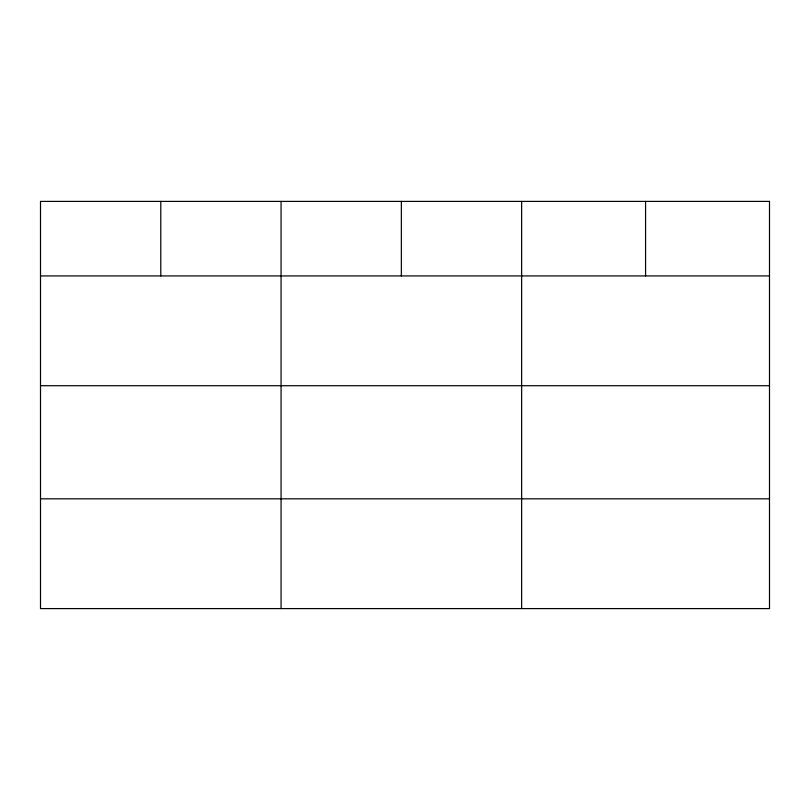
<?xml version="1.0" encoding="UTF-8"?>
<svg xmlns="http://www.w3.org/2000/svg" width="810" height="810" viewBox="0 0 810 810"><rect width="100%" height="100%" fill="white"/><g stroke="black" fill="none" stroke-linecap="round" stroke-linejoin="round"><path stroke-width="1.21" d="M40.5 275.926L769.5 275.926M40.5 385.712L769.5 385.712M40.5 498.818L769.5 498.818M645.57 201.406L645.57 275.926M521.64 201.406L521.64 608.594M401.355 201.406L401.355 275.926M281.07 201.406L281.07 608.594M160.785 201.406L160.785 275.926M769.5 201.406L40.5 201.406L40.5 608.594L769.5 608.594L769.5 201.406"/></g></svg>
